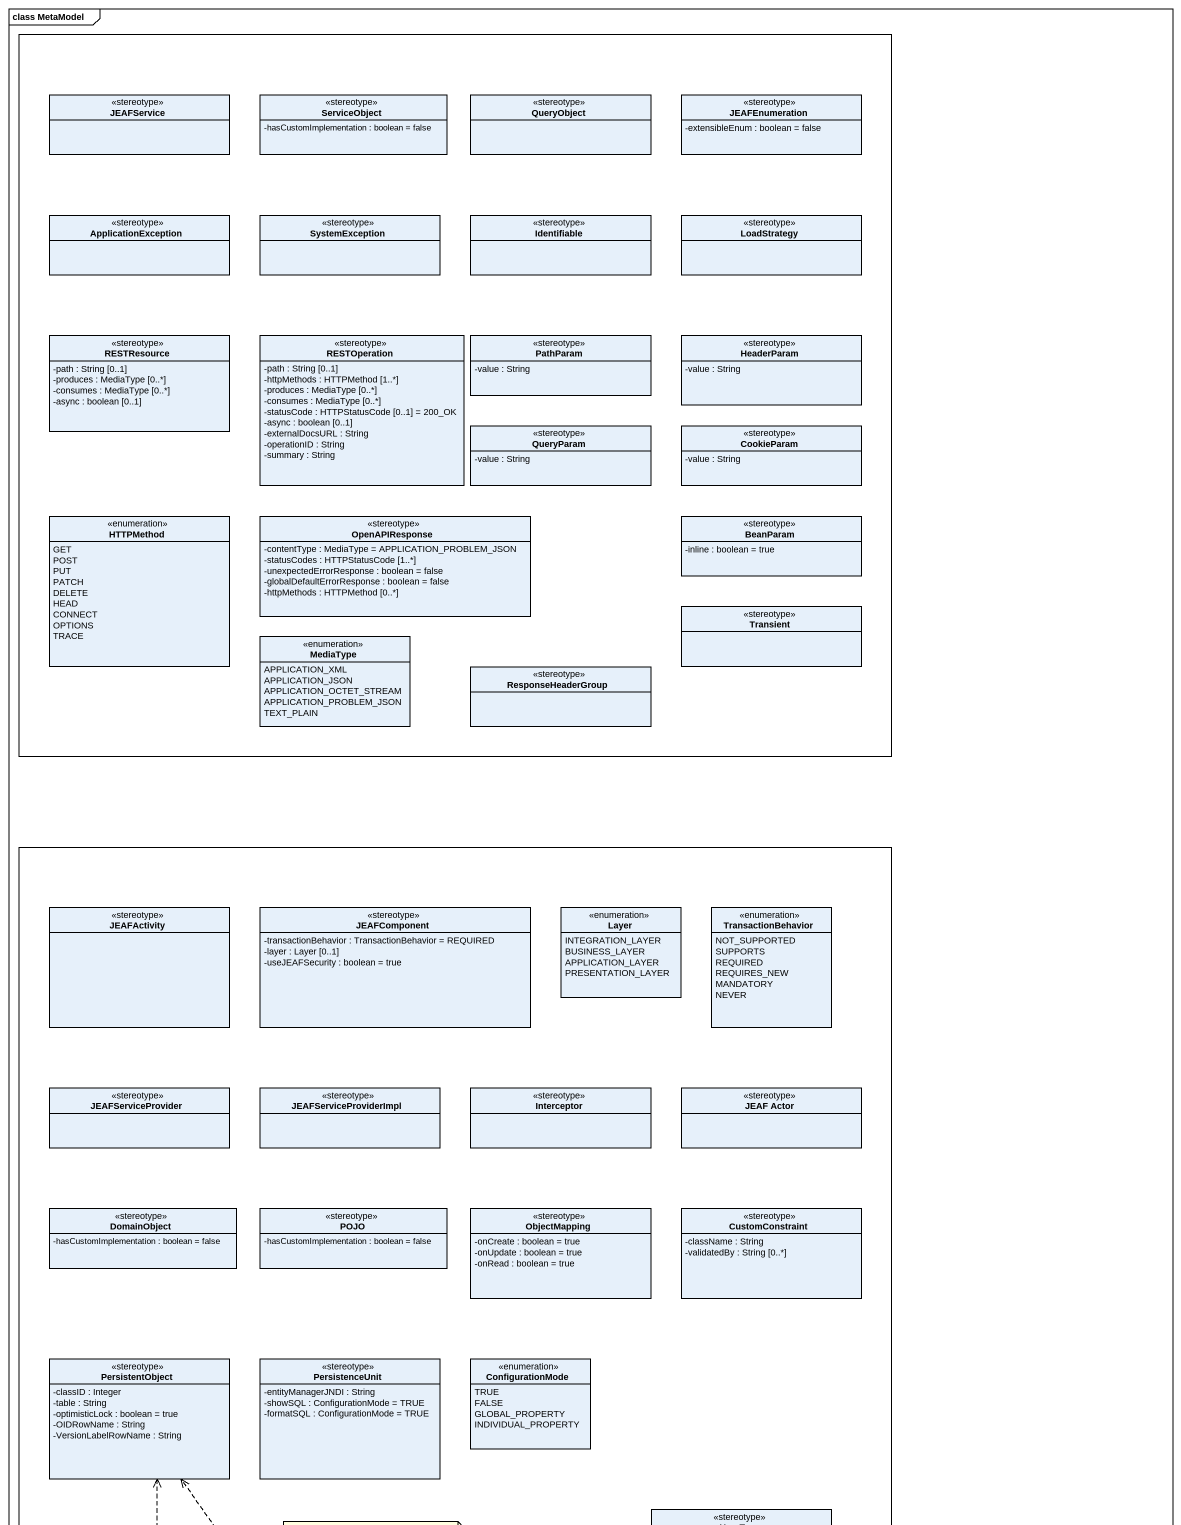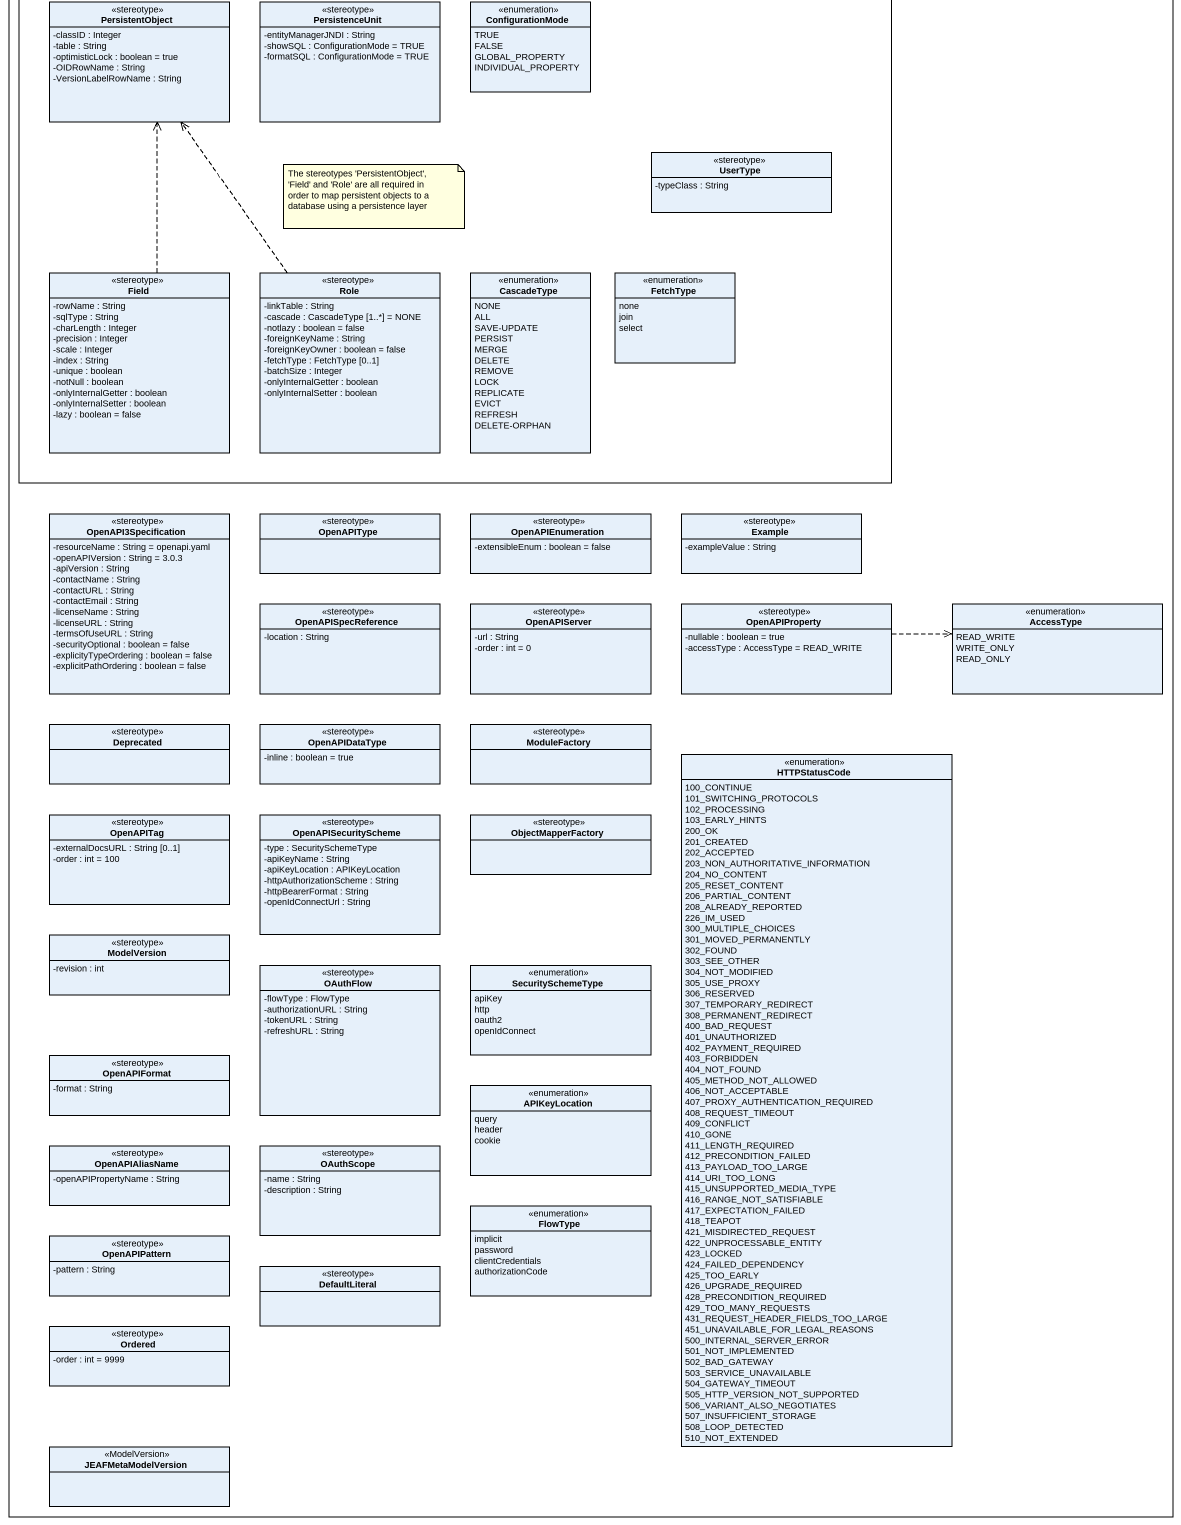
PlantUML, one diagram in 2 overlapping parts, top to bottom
@startuml
mainframe class MetaModel
hide circle
hide empty members
skinparam classAttributeIconSize 0
rectangle " " as rectangle1 {
  class JEAFService <<stereotype>>
  class ServiceObject <<stereotype>> {
    -hasCustomImplementation : boolean = false
  }
  class QueryObject <<stereotype>>
  class JEAFEnumeration <<stereotype>> {
    -extensibleEnum : boolean = false
  }
  class ApplicationException <<stereotype>>
  class SystemException <<stereotype>>
  class Identifiable <<stereotype>>
  class LoadStrategy <<stereotype>>
  class RESTResource <<stereotype>> {
    -path : String [0..1]
    -produces : MediaType [0..*]
    -consumes : MediaType [0..*]
    -async : boolean [0..1]
  }
  class RESTOperation <<stereotype>> {
    -path : String [0..1]
    -httpMethods : HTTPMethod [1..*]
    -produces : MediaType [0..*]
    -consumes : MediaType [0..*]
    -statusCode : HTTPStatusCode [0..1] = 200_OK
    -async : boolean [0..1]
    -externalDocsURL : String
    -operationID : String
    -summary : String
  }
  class PathParam <<stereotype>> {
    -value : String
  }
  class HeaderParam <<stereotype>> {
    -value : String
  }
  class QueryParam <<stereotype>> {
    -value : String
  }
  class CookieParam <<stereotype>> {
    -value : String
  }
  enum HTTPMethod {
    GET
    POST
    PUT
    PATCH
    DELETE
    HEAD
    CONNECT
    OPTIONS
    TRACE
  }
  class OpenAPIResponse <<stereotype>> {
    -contentType : MediaType = APPLICATION_PROBLEM_JSON
    -statusCodes : HTTPStatusCode [1..*]
    -unexpectedErrorResponse : boolean = false
    -globalDefaultErrorResponse : boolean = false
    -httpMethods : HTTPMethod [0..*]
  }
  class BeanParam <<stereotype>> {
    -inline : boolean = true
  }
  class Transient <<stereotype>>
  enum MediaType {
    APPLICATION_XML
    APPLICATION_JSON
    APPLICATION_OCTET_STREAM
    APPLICATION_PROBLEM_JSON
    TEXT_PLAIN
  }
  class ResponseHeaderGroup <<stereotype>>
}
rectangle " " as rectangle2 {
  class JEAFActivity <<stereotype>>
  class JEAFComponent <<stereotype>> {
    -transactionBehavior : TransactionBehavior = REQUIRED
    -layer : Layer [0..1]
    -useJEAFSecurity : boolean = true
  }
  enum Layer {
    INTEGRATION_LAYER
    BUSINESS_LAYER
    APPLICATION_LAYER
    PRESENTATION_LAYER
  }
  enum TransactionBehavior {
    NOT_SUPPORTED
    SUPPORTS
    REQUIRED
    REQUIRES_NEW
    MANDATORY
    NEVER
  }
  class JEAFServiceProvider <<stereotype>>
  class JEAFServiceProviderImpl <<stereotype>>
  class Interceptor <<stereotype>>
  class "JEAF Actor" as JEAF_Actor <<stereotype>>
  class DomainObject <<stereotype>> {
    -hasCustomImplementation : boolean = false
  }
  class POJO <<stereotype>> {
    -hasCustomImplementation : boolean = false
  }
  class ObjectMapping <<stereotype>> {
    -onCreate : boolean = true
    -onUpdate : boolean = true
    -onRead : boolean = true
  }
  class CustomConstraint <<stereotype>> {
    -className : String
    -validatedBy : String [0..*]
  }
  class PersistentObject <<stereotype>> {
    -classID : Integer
    -table : String
    -optimisticLock : boolean = true
    -OIDRowName : String
    -VersionLabelRowName : String
  }
  class PersistenceUnit <<stereotype>> {
    -entityManagerJNDI : String
    -showSQL : ConfigurationMode = TRUE
    -formatSQL : ConfigurationMode = TRUE
  }
  enum ConfigurationMode {
    TRUE
    FALSE
    GLOBAL_PROPERTY
    INDIVIDUAL_PROPERTY
  }
  class UserType <<stereotype>> {
    -typeClass : String
  }
  class Field <<stereotype>> {
    -rowName : String
    -sqlType : String
    -charLength : Integer
    -precision : Integer
    -scale : Integer
    -index : String
    -unique : boolean
    -notNull : boolean
    -onlyInternalGetter : boolean
    -onlyInternalSetter : boolean
    -lazy : boolean = false
  }
  class Role <<stereotype>> {
    -linkTable : String
    -cascade : CascadeType [1..*] = NONE
    -notlazy : boolean = false
    -foreignKeyName : String
    -foreignKeyOwner : boolean = false
    -fetchType : FetchType [0..1]
    -batchSize : Integer
    -onlyInternalGetter : boolean
    -onlyInternalSetter : boolean
  }
  enum CascadeType {
    NONE
    ALL
    SAVE-UPDATE
    PERSIST
    MERGE
    DELETE
    REMOVE
    LOCK
    REPLICATE
    EVICT
    REFRESH
    DELETE-ORPHAN
  }
  enum FetchType {
    none
    join
    select
  }
}
class OpenAPI3Specification <<stereotype>> {
  -resourceName : String = openapi.yaml
  -openAPIVersion : String = 3.0.3
  -apiVersion : String
  -contactName : String
  -contactURL : String
  -contactEmail : String
  -licenseName : String
  -licenseURL : String
  -termsOfUseURL : String
  -securityOptional : boolean = false
  -explicityTypeOrdering : boolean = false
  -explicitPathOrdering : boolean = false
}
class OpenAPIType <<stereotype>>
class OpenAPIEnumeration <<stereotype>> {
  -extensibleEnum : boolean = false
}
class Example <<stereotype>> {
  -exampleValue : String
}
class OpenAPISpecReference <<stereotype>> {
  -location : String
}
class OpenAPIServer <<stereotype>> {
  -url : String
  -order : int = 0
}
class OpenAPIProperty <<stereotype>> {
  -nullable : boolean = true
  -accessType : AccessType = READ_WRITE
}
enum AccessType {
  READ_WRITE
  WRITE_ONLY
  READ_ONLY
}
class Deprecated <<stereotype>>
class OpenAPIDataType <<stereotype>> {
  -inline : boolean = true
}
class ModuleFactory <<stereotype>>
enum HTTPStatusCode {
  100_CONTINUE
  101_SWITCHING_PROTOCOLS
  102_PROCESSING
  103_EARLY_HINTS
  200_OK
  201_CREATED
  202_ACCEPTED
  203_NON_AUTHORITATIVE_INFORMATION
  204_NO_CONTENT
  205_RESET_CONTENT
  206_PARTIAL_CONTENT
  208_ALREADY_REPORTED
  226_IM_USED
  300_MULTIPLE_CHOICES
  301_MOVED_PERMANENTLY
  302_FOUND
  303_SEE_OTHER
  304_NOT_MODIFIED
  305_USE_PROXY
  306_RESERVED
  307_TEMPORARY_REDIRECT
  308_PERMANENT_REDIRECT
  400_BAD_REQUEST
  401_UNAUTHORIZED
  402_PAYMENT_REQUIRED
  403_FORBIDDEN
  404_NOT_FOUND
  405_METHOD_NOT_ALLOWED
  406_NOT_ACCEPTABLE
  407_PROXY_AUTHENTICATION_REQUIRED
  408_REQUEST_TIMEOUT
  409_CONFLICT
  410_GONE
  411_LENGTH_REQUIRED
  412_PRECONDITION_FAILED
  413_PAYLOAD_TOO_LARGE
  414_URI_TOO_LONG
  415_UNSUPPORTED_MEDIA_TYPE
  416_RANGE_NOT_SATISFIABLE
  417_EXPECTATION_FAILED
  418_TEAPOT
  421_MISDIRECTED_REQUEST
  422_UNPROCESSABLE_ENTITY
  423_LOCKED
  424_FAILED_DEPENDENCY
  425_TOO_EARLY
  426_UPGRADE_REQUIRED
  428_PRECONDITION_REQUIRED
  429_TOO_MANY_REQUESTS
  431_REQUEST_HEADER_FIELDS_TOO_LARGE
  451_UNAVAILABLE_FOR_LEGAL_REASONS
  500_INTERNAL_SERVER_ERROR
  501_NOT_IMPLEMENTED
  502_BAD_GATEWAY
  503_SERVICE_UNAVAILABLE
  504_GATEWAY_TIMEOUT
  505_HTTP_VERSION_NOT_SUPPORTED
  506_VARIANT_ALSO_NEGOTIATES
  507_INSUFFICIENT_STORAGE
  508_LOOP_DETECTED
  510_NOT_EXTENDED
}
class OpenAPITag <<stereotype>> {
  -externalDocsURL : String [0..1]
  -order : int = 100
}
class OpenAPISecurityScheme <<stereotype>> {
  -type : SecuritySchemeType
  -apiKeyName : String
  -apiKeyLocation : APIKeyLocation
  -httpAuthorizationScheme : String
  -httpBearerFormat : String
  -openIdConnectUrl : String
}
class ObjectMapperFactory <<stereotype>>
class ModelVersion <<stereotype>> {
  -revision : int
}
class OAuthFlow <<stereotype>> {
  -flowType : FlowType
  -authorizationURL : String
  -tokenURL : String
  -refreshURL : String
}
enum SecuritySchemeType {
  apiKey
  http
  oauth2
  openIdConnect
}
class OpenAPIFormat <<stereotype>> {
  -format : String
}
enum APIKeyLocation {
  query
  header
  cookie
}
class OpenAPIAliasName <<stereotype>> {
  -openAPIPropertyName : String
}
class OAuthScope <<stereotype>> {
  -name : String
  -description : String
}
class OpenAPIPattern <<stereotype>> {
  -pattern : String
}
enum FlowType {
  implicit
  password
  clientCredentials
  authorizationCode
}
class DefaultLiteral <<stereotype>>
class Ordered <<stereotype>> {
  -order : int = 9999
}
class JEAFMetaModelVersion <<ModelVersion>>
Field .up.> PersistentObject
Role .up.> PersistentObject
OpenAPIProperty .right.> AccessType
note as N1
  The stereotypes 'PersistentObject', 'Field' and 'Role' are all required in order to map persistent objects to a database using a persistence layer
end note
@enduml
